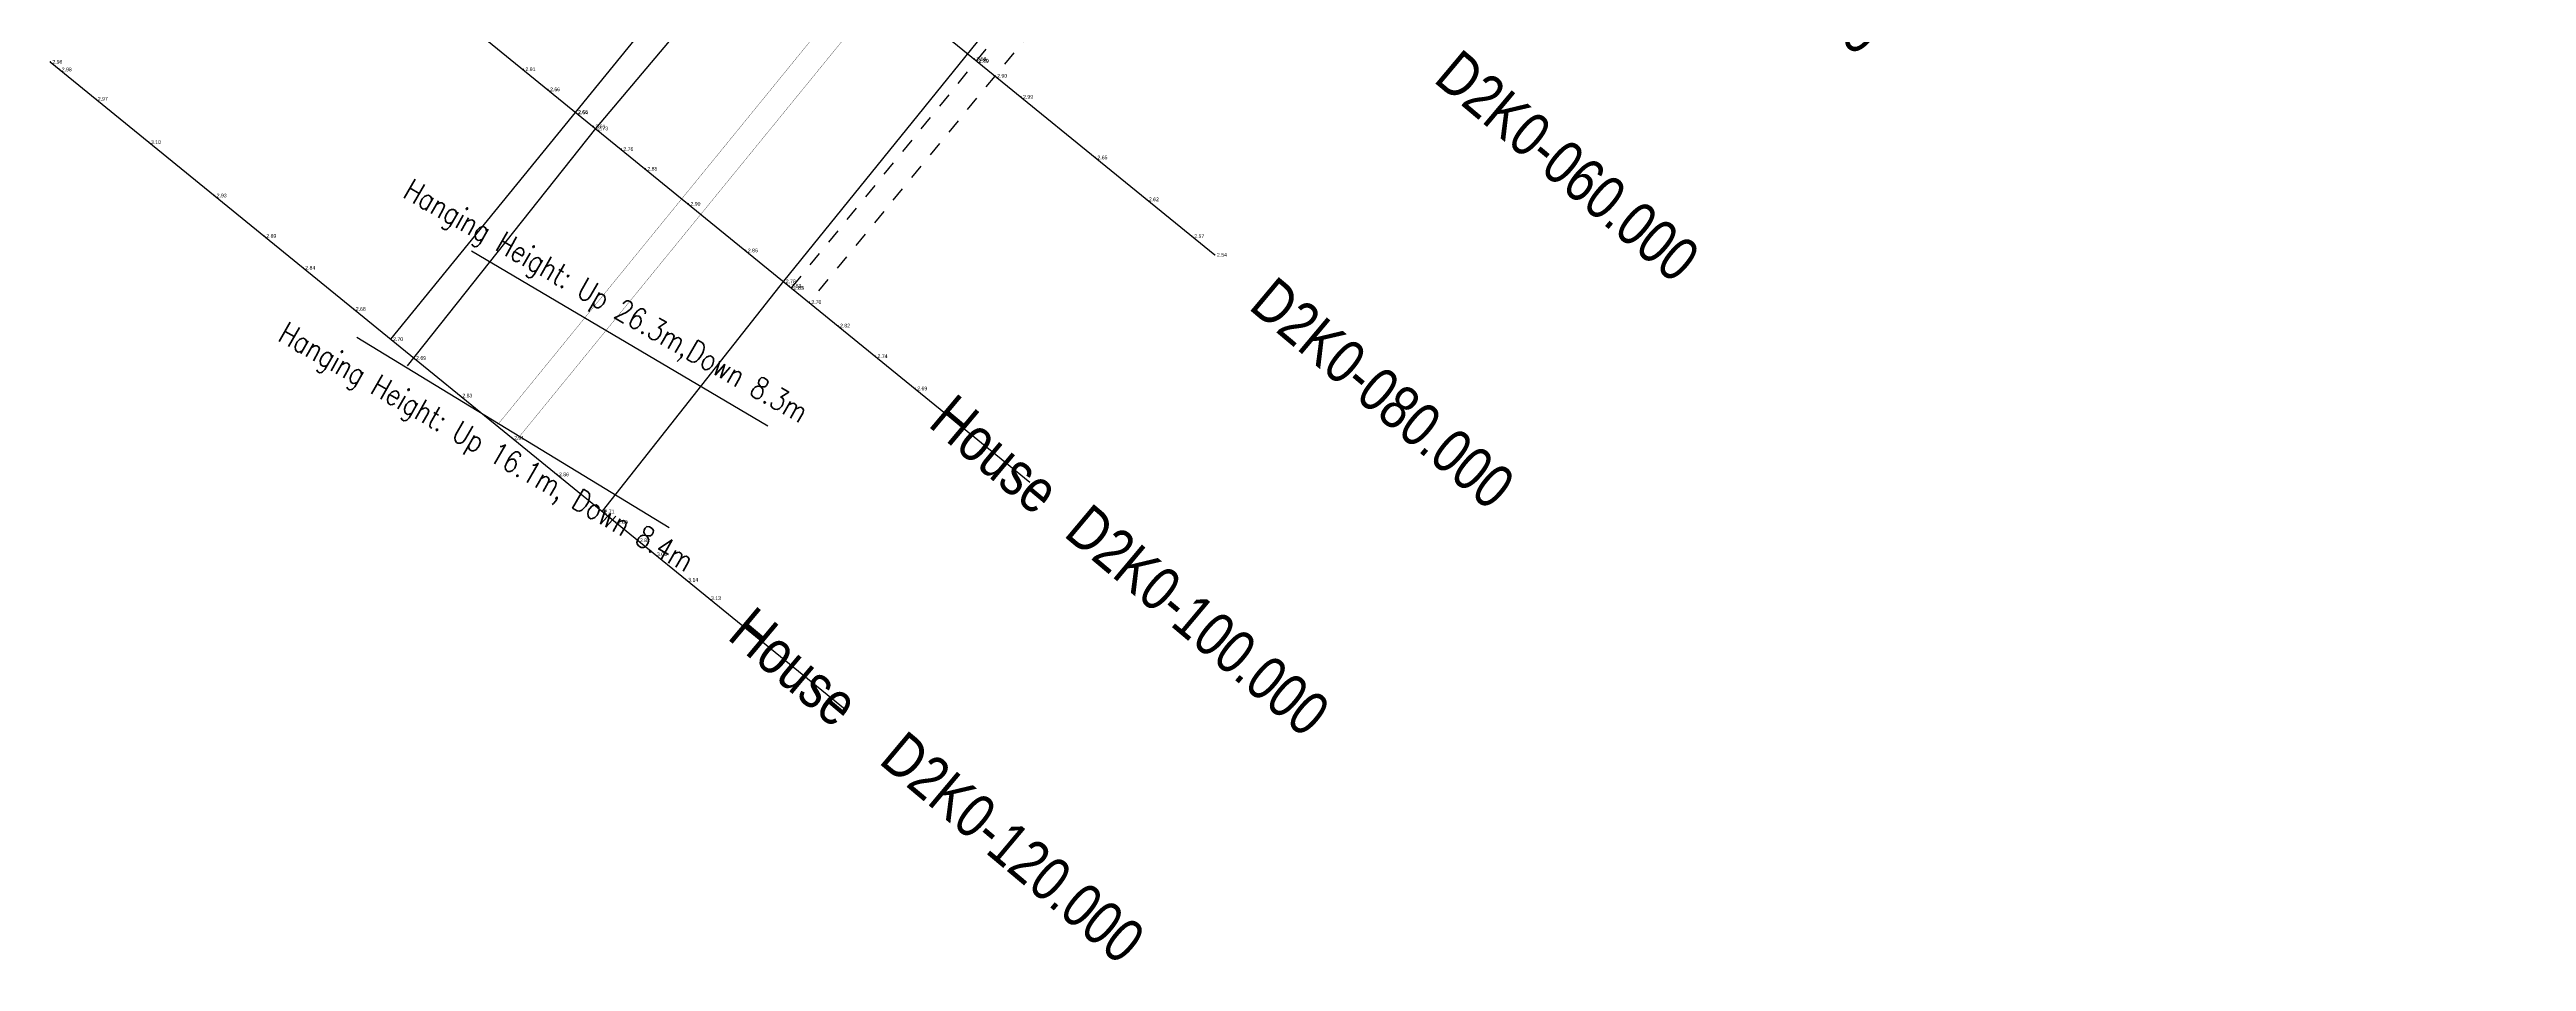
# Model space of a CAD drawing. Header units: metres. Extents: x 570700 to 571606, y 785277 to 786024.
# Drawn here: x 570700.1 to 570869.3, y 785277.2 to 785339.4 of the extents above; entities that cross this region are included whole.
import ezdxf
from ezdxf.enums import TextEntityAlignment as Align

# ---------------------------------------------------------------- set-up
doc = ezdxf.new("R2010")
doc.units = ezdxf.units.M
doc.linetypes.add('X37', pattern=[13, 5, -8])
doc.linetypes.add('X6', pattern=[2, 1, -1])
doc.layers.get('0').update_dxf_attribs({"linetype": 'CONTINUOUS'})
for name, color, linetype in [('DLSS', 4, 'CONTINUOUS'), ('dmx', 7, 'CONTINUOUS'), ('GCD-散点', 1, 'CONTINUOUS'), ('JMD', 6, 'CONTINUOUS'), ('桩号_D3', 2, 'CONTINUOUS'), ('电线悬高等参数', 2, 'CONTINUOUS'), ('道路中线_D2', 7, 'CONTINUOUS')]:
    doc.layers.add(name, color=color, linetype=linetype)
doc.styles.add('EICAD', font='arial.ttf', dxfattribs={"width": 0.8, "height": 2})
doc.styles.get("Standard").update_dxf_attribs({"font": 'rs.shx', "bigfont": 'hztxt.shx'})

# ---------------------------------------------------------------- blocks, each defined once
blk = doc.blocks.new('GC200')
at = {"linetype": 'Continuous', "const_width": 0.2, "flags": 128}
blk.add_lwpolyline([(-0.1, 0, 1), (0.1, 0, 1)], format="xyb", close=True, dxfattribs=at)

msp = doc.modelspace()

# ---------------------------------------------------------------- linework, layer by layer
at = {"layer": 'DLSS', "linetype": 'Continuous', "flags": 128}
for points, elevation in [([(570724.53, 785317.86), (570737.38, 785334.05), (570750.28, 785349.35), (570762.95, 785364.82), (570775.58, 785380.34), (570788.22, 785395.85), (570800.99, 785411.23), (570813.55, 785426.81), (570826.2, 785442.29), (570838.89, 785457.76), (570851.65, 785473.13), (570864.39, 785488.58), (570877.15, 785503.97), (570889.77, 785519.49), (570902.46, 785534.92), (570915.08, 785550.46), (570926.94, 785564.84)], 2.69), ([(570737.85, 785307.93), (570750.23, 785323.64), (570763.85, 785340.45), (570775.43, 785354.69), (570788.07, 785370.18), (570800.66, 785385.72), (570813.26, 785401.25), (570825.8, 785416.82), (570838.45, 785432.31), (570851.11, 785447.8), (570863.75, 785463.29), (570876.29, 785478.86), (570888.44, 785494.76), (570901.05, 785510.31), (570913.71, 785525.79), (570926.32, 785541.3), (570935.87, 785553.13)], 2.71)]:
    msp.add_lwpolyline(points, dxfattribs=dict(at, elevation=elevation))
at = {"layer": 'DLSS', "linetype": 'X37', "const_width": 0.02, "flags": 128}
for points, elevation in [([(570730.63, 785313.77), (570768.54, 785360.27), (570781.14, 785375.81), (570793.79, 785391.3), (570806.43, 785406.8), (570819.13, 785422.25), (570831.68, 785437.82), (570856.96, 785468.82), (570869.6, 785484.32), (570882.26, 785499.8), (570894.82, 785515.37), (570932.7, 785561.9)], 2.94), ([(570731.92, 785312.72), (570769.86, 785359.2), (570782.52, 785374.69), (570795.14, 785390.2), (570807.74, 785405.73), (570820.38, 785421.24), (570832.98, 785436.77), (570858.18, 785467.83), (570870.89, 785483.27), (570883.46, 785498.81), (570896.15, 785514.28), (570933.97, 785560.87)], 2.92)]:
    msp.add_lwpolyline(points, dxfattribs=dict(at, elevation=elevation))
at = {"layer": 'DLSS', "linetype": 'X6', "flags": 128}
for points in [[(570750.77, 785323.19), (570763.4, 785338.68), (570776.1, 785354.14), (570788.8, 785369.85), (570801.37, 785385.16), (570813.89, 785400.72), (570826.54, 785416.23), (570839.21, 785431.68), (570851.86, 785447.19), (570864.42, 785462.74), (570877.1, 785478.2), (570889.05, 785494.26), (570901.71, 785509.76), (570914.34, 785525.26), (570926.95, 785540.82)], [(570928.19, 785539.78), (570915.36, 785524.45), (570902.85, 785508.84), (570890.47, 785493.14), (570878.34, 785477.18), (570865.59, 785461.81), (570853.06, 785446.22), (570840.52, 785430.65), (570827.8, 785415.2), (570815.18, 785399.69), (570802.61, 785384.1), (570789.99, 785368.78), (570777.68, 785353.51), (570764.64, 785337.64), (570751.97, 785322.21)]]:
    msp.add_lwpolyline(points, dxfattribs=at)
at = {"layer": 'dmx'}
for p, q in [((570725.38, 785369.63), (570779.66, 785325.43)), ((570712.75, 785354.12), (570767.03, 785309.92)), ((570700.12, 785338.61), (570754.41, 785294.41))]:
    msp.add_line(p, q, dxfattribs=at)
at = {"layer": '电线悬高等参数', "linetype": 'Continuous', "flags": 128}
for points in [[(570728.89, 785325.71), (570749.13, 785313.76)], [(570721.05, 785319.8), (570742.4, 785306.82)]]:
    msp.add_lwpolyline(points, dxfattribs=at)
at = {"layer": '道路中线_D2', "color": 4}
msp.add_line((570723.39, 785319.67), (570958.49, 785608.44), dxfattribs=at)

# ---------------------------------------------------------------- block references
at = {"layer": 'GCD-散点'}
ref = msp.add_blockref('GC200', (570700.12, 785338.61, 2.98), dxfattribs=dict(at, xscale=0.25, yscale=0.25, zscale=0.25))
ref.add_attrib('height', '2.98', dxfattribs={"height": 0.25, "style": 'EICAD', "width": 0.8}).set_placement((570700.27, 785338.61), align=Align.MIDDLE_LEFT)
ref = msp.add_blockref('GC200', (570763.23, 785338.81, 2.68), dxfattribs=dict(at, xscale=0.25, yscale=0.25, zscale=0.25))
ref.add_attrib('height', '2.68', dxfattribs={"height": 0.25, "style": 'EICAD', "width": 0.8}).set_placement((570763.38, 785338.81, 2.68), align=Align.MIDDLE_LEFT)
ref = msp.add_blockref('GC200', (570763.38, 785338.69, 2.7), dxfattribs=dict(at, xscale=0.25, yscale=0.25, zscale=0.25))
ref.add_attrib('height', '2.70', dxfattribs={"height": 0.25, "style": 'EICAD', "width": 0.8}).set_placement((570763.53, 785338.69), align=Align.MIDDLE_LEFT)
ref = msp.add_blockref('GC200', (570763.4, 785338.68, 2.89), dxfattribs=dict(at, xscale=0.25, yscale=0.25, zscale=0.25))
ref.add_attrib('height', '2.89', dxfattribs={"height": 0.25, "style": 'EICAD', "width": 0.8}).set_placement((570763.55, 785338.68, 2.89), align=Align.MIDDLE_LEFT)
ref = msp.add_blockref('GC200', (570700.76, 785338.09, 2.98), dxfattribs=dict(at, xscale=0.25, yscale=0.25, zscale=0.25))
ref.add_attrib('height', '2.98', dxfattribs={"height": 0.25, "style": 'EICAD', "width": 0.8}).set_placement((570700.91, 785338.09, 2.98), align=Align.MIDDLE_LEFT)
ref = msp.add_blockref('GC200', (570732.43, 785338.1, 2.91), dxfattribs=dict(at, xscale=0.25, yscale=0.25, zscale=0.25))
ref.add_attrib('height', '2.91', dxfattribs={"height": 0.25, "style": 'EICAD', "width": 0.8}).set_placement((570732.58, 785338.1, 2.91), align=Align.MIDDLE_LEFT)
ref = msp.add_blockref('GC200', (570764.65, 785337.65, 2.9), dxfattribs=dict(at, xscale=0.25, yscale=0.25, zscale=0.25))
ref.add_attrib('height', '2.90', dxfattribs={"height": 0.25, "style": 'EICAD', "width": 0.8}).set_placement((570764.8, 785337.65, 2.9), align=Align.MIDDLE_LEFT)
ref = msp.add_blockref('GC200', (570703.22, 785336.08, 2.97), dxfattribs=dict(at, xscale=0.25, yscale=0.25, zscale=0.25))
ref.add_attrib('height', '2.97', dxfattribs={"height": 0.25, "style": 'EICAD', "width": 0.8}).set_placement((570703.37, 785336.08, 2.97), align=Align.MIDDLE_LEFT)
ref = msp.add_blockref('GC200', (570734.11, 785336.73, 2.66), dxfattribs=dict(at, xscale=0.25, yscale=0.25, zscale=0.25))
ref.add_attrib('height', '2.66', dxfattribs={"height": 0.25, "style": 'EICAD', "width": 0.8}).set_placement((570734.26, 785336.73, 2.66), align=Align.MIDDLE_LEFT)
ref = msp.add_blockref('GC200', (570736.01, 785335.18, 2.66), dxfattribs=dict(at, xscale=0.25, yscale=0.25, zscale=0.25))
ref.add_attrib('height', '2.66', dxfattribs={"height": 0.25, "style": 'EICAD', "width": 0.8}).set_placement((570736.16, 785335.18), align=Align.MIDDLE_LEFT)
ref = msp.add_blockref('GC200', (570736.03, 785335.16, 2.54), dxfattribs=dict(at, xscale=0.25, yscale=0.25, zscale=0.25))
ref.add_attrib('height', '2.54', dxfattribs={"height": 0.25, "style": 'EICAD', "width": 0.8}).set_placement((570736.18, 785335.16, 2.54), align=Align.MIDDLE_LEFT)
ref = msp.add_blockref('GC200', (570766.42, 785336.22, 2.99), dxfattribs=dict(at, xscale=0.25, yscale=0.25, zscale=0.25))
ref.add_attrib('height', '2.99', dxfattribs={"height": 0.25, "style": 'EICAD', "width": 0.8}).set_placement((570766.57, 785336.22, 2.99), align=Align.MIDDLE_LEFT)
ref = msp.add_blockref('GC200', (570737.21, 785334.2, 2.61), dxfattribs=dict(at, xscale=0.25, yscale=0.25, zscale=0.25))
ref.add_attrib('height', '2.61', dxfattribs={"height": 0.25, "style": 'EICAD', "width": 0.8}).set_placement((570737.36, 785334.2, 2.61), align=Align.MIDDLE_LEFT)
ref = msp.add_blockref('GC200', (570737.39, 785334.06, 2.73), dxfattribs=dict(at, xscale=0.25, yscale=0.25, zscale=0.25))
ref.add_attrib('height', '2.73', dxfattribs={"height": 0.25, "style": 'EICAD', "width": 0.8}).set_placement((570737.54, 785334.06, 2.73), align=Align.MIDDLE_LEFT)
ref = msp.add_blockref('GC200', (570706.85, 785333.13, 3.1), dxfattribs=dict(at, xscale=0.25, yscale=0.25, zscale=0.25))
ref.add_attrib('height', '3.10', dxfattribs={"height": 0.25, "style": 'EICAD', "width": 0.8}).set_placement((570707, 785333.13, 3.1), align=Align.MIDDLE_LEFT)
ref = msp.add_blockref('GC200', (570739.12, 785332.65, 2.76), dxfattribs=dict(at, xscale=0.25, yscale=0.25, zscale=0.25))
ref.add_attrib('height', '2.76', dxfattribs={"height": 0.25, "style": 'EICAD', "width": 0.8}).set_placement((570739.27, 785332.65, 2.76), align=Align.MIDDLE_LEFT)
ref = msp.add_blockref('GC200', (570771.5, 785332.08, 2.65), dxfattribs=dict(at, xscale=0.25, yscale=0.25, zscale=0.25))
ref.add_attrib('height', '2.65', dxfattribs={"height": 0.25, "style": 'EICAD', "width": 0.8}).set_placement((570771.65, 785332.08, 2.65), align=Align.MIDDLE_LEFT)
ref = msp.add_blockref('GC200', (570740.76, 785331.31, 2.85), dxfattribs=dict(at, xscale=0.25, yscale=0.25, zscale=0.25))
ref.add_attrib('height', '2.85', dxfattribs={"height": 0.25, "style": 'EICAD', "width": 0.8}).set_placement((570740.91, 785331.31, 2.85), align=Align.MIDDLE_LEFT)
ref = msp.add_blockref('GC200', (570711.34, 785329.48, 2.93), dxfattribs=dict(at, xscale=0.25, yscale=0.25, zscale=0.25))
ref.add_attrib('height', '2.93', dxfattribs={"height": 0.25, "style": 'EICAD', "width": 0.8}).set_placement((570711.49, 785329.48, 2.93), align=Align.MIDDLE_LEFT)
ref = msp.add_blockref('GC200', (570743.7, 785328.92, 2.9), dxfattribs=dict(at, xscale=0.25, yscale=0.25, zscale=0.25))
ref.add_attrib('height', '2.90', dxfattribs={"height": 0.25, "style": 'EICAD', "width": 0.8}).set_placement((570743.85, 785328.92, 2.9), align=Align.MIDDLE_LEFT)
ref = msp.add_blockref('GC200', (570775.01, 785329.22, 2.62), dxfattribs=dict(at, xscale=0.25, yscale=0.25, zscale=0.25))
ref.add_attrib('height', '2.62', dxfattribs={"height": 0.25, "style": 'EICAD', "width": 0.8}).set_placement((570775.16, 785329.22, 2.62), align=Align.MIDDLE_LEFT)
ref = msp.add_blockref('GC200', (570714.73, 785326.72, 2.89), dxfattribs=dict(at, xscale=0.25, yscale=0.25, zscale=0.25))
ref.add_attrib('height', '2.89', dxfattribs={"height": 0.25, "style": 'EICAD', "width": 0.8}).set_placement((570714.88, 785326.72, 2.89), align=Align.MIDDLE_LEFT)
ref = msp.add_blockref('GC200', (570778.11, 785326.7, 2.57), dxfattribs=dict(at, xscale=0.25, yscale=0.25, zscale=0.25))
ref.add_attrib('height', '2.57', dxfattribs={"height": 0.25, "style": 'EICAD', "width": 0.8}).set_placement((570778.26, 785326.7, 2.57), align=Align.MIDDLE_LEFT)
ref = msp.add_blockref('GC200', (570747.62, 785325.73, 2.86), dxfattribs=dict(at, xscale=0.25, yscale=0.25, zscale=0.25))
ref.add_attrib('height', '2.86', dxfattribs={"height": 0.25, "style": 'EICAD', "width": 0.8}).set_placement((570747.77, 785325.73, 2.86), align=Align.MIDDLE_LEFT)
ref = msp.add_blockref('GC200', (570779.66, 785325.43, 2.54), dxfattribs=dict(at, xscale=0.25, yscale=0.25, zscale=0.25))
ref.add_attrib('height', '2.54', dxfattribs={"height": 0.25, "style": 'EICAD', "width": 0.8}).set_placement((570779.81, 785325.43), align=Align.MIDDLE_LEFT)
ref = msp.add_blockref('GC200', (570717.39, 785324.55, 2.84), dxfattribs=dict(at, xscale=0.25, yscale=0.25, zscale=0.25))
ref.add_attrib('height', '2.84', dxfattribs={"height": 0.25, "style": 'EICAD', "width": 0.8}).set_placement((570717.54, 785324.55, 2.84), align=Align.MIDDLE_LEFT)
ref = msp.add_blockref('GC200', (570750.21, 785323.62, 2.78), dxfattribs=dict(at, xscale=0.25, yscale=0.25, zscale=0.25))
ref.add_attrib('height', '2.78', dxfattribs={"height": 0.25, "style": 'EICAD', "width": 0.8}).set_placement((570750.36, 785323.62, 2.78), align=Align.MIDDLE_LEFT)
ref = msp.add_blockref('GC200', (570750.59, 785323.31, 2.63), dxfattribs=dict(at, xscale=0.25, yscale=0.25, zscale=0.25))
ref.add_attrib('height', '2.63', dxfattribs={"height": 0.25, "style": 'EICAD', "width": 0.8}).set_placement((570750.74, 785323.31, 2.63), align=Align.MIDDLE_LEFT)
ref = msp.add_blockref('GC200', (570720.84, 785321.74, 2.68), dxfattribs=dict(at, xscale=0.25, yscale=0.25, zscale=0.25))
ref.add_attrib('height', '2.68', dxfattribs={"height": 0.25, "style": 'EICAD', "width": 0.8}).set_placement((570720.99, 785321.74, 2.68), align=Align.MIDDLE_LEFT)
ref = msp.add_blockref('GC200', (570750.76, 785323.17, 2.82), dxfattribs=dict(at, xscale=0.25, yscale=0.25, zscale=0.25))
ref.add_attrib('height', '2.82', dxfattribs={"height": 0.25, "style": 'EICAD', "width": 0.8}).set_placement((570750.91, 785323.17, 2.82), align=Align.MIDDLE_LEFT)
ref = msp.add_blockref('GC200', (570750.76, 785323.17, 2.65), dxfattribs=dict(at, xscale=0.25, yscale=0.25, zscale=0.25))
ref.add_attrib('height', '2.65', dxfattribs={"height": 0.25, "style": 'EICAD', "width": 0.8}).set_placement((570750.91, 785323.17, 2.65), align=Align.MIDDLE_LEFT)
ref = msp.add_blockref('GC200', (570751.96, 785322.2, 2.7), dxfattribs=dict(at, xscale=0.25, yscale=0.25, zscale=0.25))
ref.add_attrib('height', '2.70', dxfattribs={"height": 0.25, "style": 'EICAD', "width": 0.8}).set_placement((570752.11, 785322.2, 2.7), align=Align.MIDDLE_LEFT)
ref = msp.add_blockref('GC200', (570753.92, 785320.6, 2.82), dxfattribs=dict(at, xscale=0.25, yscale=0.25, zscale=0.25))
ref.add_attrib('height', '2.82', dxfattribs={"height": 0.25, "style": 'EICAD', "width": 0.8}).set_placement((570754.07, 785320.6, 2.82), align=Align.MIDDLE_LEFT)
ref = msp.add_blockref('GC200', (570723.39, 785319.67, 2.7), dxfattribs=dict(at, xscale=0.25, yscale=0.25, zscale=0.25))
ref.add_attrib('height', '2.70', dxfattribs={"height": 0.25, "style": 'EICAD', "width": 0.8}).set_placement((570723.54, 785319.67), align=Align.MIDDLE_LEFT)
ref = msp.add_blockref('GC200', (570724.96, 785318.39, 2.69), dxfattribs=dict(at, xscale=0.25, yscale=0.25, zscale=0.25))
ref.add_attrib('height', '2.69', dxfattribs={"height": 0.25, "style": 'EICAD', "width": 0.8}).set_placement((570725.11, 785318.39, 2.69), align=Align.MIDDLE_LEFT)
ref = msp.add_blockref('GC200', (570756.48, 785318.51, 2.74), dxfattribs=dict(at, xscale=0.25, yscale=0.25, zscale=0.25))
ref.add_attrib('height', '2.74', dxfattribs={"height": 0.25, "style": 'EICAD', "width": 0.8}).set_placement((570756.63, 785318.51, 2.74), align=Align.MIDDLE_LEFT)
ref = msp.add_blockref('GC200', (570728.12, 785315.82, 2.83), dxfattribs=dict(at, xscale=0.25, yscale=0.25, zscale=0.25))
ref.add_attrib('height', '2.83', dxfattribs={"height": 0.25, "style": 'EICAD', "width": 0.8}).set_placement((570728.27, 785315.82, 2.83), align=Align.MIDDLE_LEFT)
ref = msp.add_blockref('GC200', (570759.19, 785316.31, 2.69), dxfattribs=dict(at, xscale=0.25, yscale=0.25, zscale=0.25))
ref.add_attrib('height', '2.69', dxfattribs={"height": 0.25, "style": 'EICAD', "width": 0.8}).set_placement((570759.34, 785316.31, 2.69), align=Align.MIDDLE_LEFT)
ref = msp.add_blockref('GC200', (570731.66, 785312.93, 2.91), dxfattribs=dict(at, xscale=0.25, yscale=0.25, zscale=0.25))
ref.add_attrib('height', '2.91', dxfattribs={"height": 0.25, "style": 'EICAD', "width": 0.8}).set_placement((570731.81, 785312.93, 2.91), align=Align.MIDDLE_LEFT)
ref = msp.add_blockref('GC200', (570734.72, 785310.44, 2.86), dxfattribs=dict(at, xscale=0.25, yscale=0.25, zscale=0.25))
ref.add_attrib('height', '2.86', dxfattribs={"height": 0.25, "style": 'EICAD', "width": 0.8}).set_placement((570734.87, 785310.44, 2.86), align=Align.MIDDLE_LEFT)
ref = msp.add_blockref('GC200', (570737.83, 785307.91, 2.71), dxfattribs=dict(at, xscale=0.25, yscale=0.25, zscale=0.25))
ref.add_attrib('height', '2.71', dxfattribs={"height": 0.25, "style": 'EICAD', "width": 0.8}).set_placement((570737.98, 785307.91, 2.71), align=Align.MIDDLE_LEFT)
ref = msp.add_blockref('GC200', (570738.74, 785307.17, 2.69), dxfattribs=dict(at, xscale=0.25, yscale=0.25, zscale=0.25))
ref.add_attrib('height', '2.69', dxfattribs={"height": 0.25, "style": 'EICAD', "width": 0.8}).set_placement((570738.89, 785307.17, 2.69), align=Align.MIDDLE_LEFT)
ref = msp.add_blockref('GC200', (570740.25, 785305.94, 2.82), dxfattribs=dict(at, xscale=0.25, yscale=0.25, zscale=0.25))
ref.add_attrib('height', '2.82', dxfattribs={"height": 0.25, "style": 'EICAD', "width": 0.8}).set_placement((570740.4, 785305.94, 2.82), align=Align.MIDDLE_LEFT)
ref = msp.add_blockref('GC200', (570741.41, 785304.99, 3.04), dxfattribs=dict(at, xscale=0.25, yscale=0.25, zscale=0.25))
ref.add_attrib('height', '3.04', dxfattribs={"height": 0.25, "style": 'EICAD', "width": 0.8}).set_placement((570741.56, 785304.99, 3.04), align=Align.MIDDLE_LEFT)
ref = msp.add_blockref('GC200', (570743.55, 785303.25, 3.14), dxfattribs=dict(at, xscale=0.25, yscale=0.25, zscale=0.25))
ref.add_attrib('height', '3.14', dxfattribs={"height": 0.25, "style": 'EICAD', "width": 0.8}).set_placement((570743.7, 785303.25, 3.14), align=Align.MIDDLE_LEFT)
ref = msp.add_blockref('GC200', (570745.1, 785301.99, 3.13), dxfattribs=dict(at, xscale=0.25, yscale=0.25, zscale=0.25))
ref.add_attrib('height', '3.13', dxfattribs={"height": 0.25, "style": 'EICAD', "width": 0.8}).set_placement((570745.25, 785301.99, 3.13), align=Align.MIDDLE_LEFT)

# ---------------------------------------------------------------- texts
at = {"layer": 'JMD', "style": 'EICAD', "width": 0.8}
for p in [(570760, 785313.78), (570746.28, 785299.26)]:
    msp.add_text('House', height=3, rotation=320, dxfattribs=at).set_placement(p)
at = {"layer": '桩号_D3', "style": 'EICAD', "width": 0.8}
for s, p in [('D2K0-040.000', (570807.14, 785352.81)), ('D2K0-060.000', (570794.52, 785337.3)), ('D2K0-080.000', (570781.89, 785321.79)), ('D2K0-100.000', (570769.26, 785306.28)), ('D2K0-120.000', (570756.63, 785290.77))]:
    msp.add_text(s, height=3, rotation=320, dxfattribs=at).set_placement(p)
at = {"layer": '电线悬高等参数', "linetype": 'Continuous', "width": 0.8}
for s, p in [('Hanging Height: Up 26.3m,Down 8.3m', (570738, 785322.11)), ('Hanging Height: Up 16.1m, Down 8.4m', (570729.82, 785312.14))]:
    msp.add_text(s, height=1.5, rotation=330.344, dxfattribs=at).set_placement(p, align=Align.MIDDLE)

doc.saveas('drawing.dxf')
